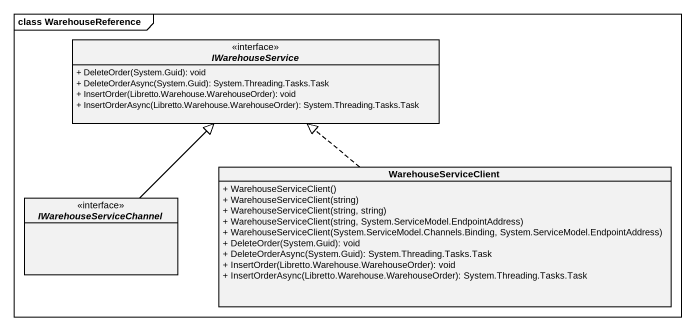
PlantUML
@startuml
mainframe class WarehouseReference
hide circle
hide empty members
skinparam classAttributeIconSize 0
interface IWarehouseService {
  + DeleteOrder(System.Guid): void
  + DeleteOrderAsync(System.Guid): System.Threading.Tasks.Task
  + InsertOrder(Libretto.Warehouse.WarehouseOrder): void
  + InsertOrderAsync(Libretto.Warehouse.WarehouseOrder): System.Threading.Tasks.Task
}
class WarehouseServiceClient {
  + WarehouseServiceClient()
  + WarehouseServiceClient(string)
  + WarehouseServiceClient(string, string)
  + WarehouseServiceClient(string, System.ServiceModel.EndpointAddress)
  + WarehouseServiceClient(System.ServiceModel.Channels.Binding, System.ServiceModel.EndpointAddress)
  + DeleteOrder(System.Guid): void
  + DeleteOrderAsync(System.Guid): System.Threading.Tasks.Task
  + InsertOrder(Libretto.Warehouse.WarehouseOrder): void
  + InsertOrderAsync(Libretto.Warehouse.WarehouseOrder): System.Threading.Tasks.Task
}
interface IWarehouseServiceChannel
WarehouseServiceClient .up.|> IWarehouseService
IWarehouseServiceChannel -up-|> IWarehouseService
@enduml
